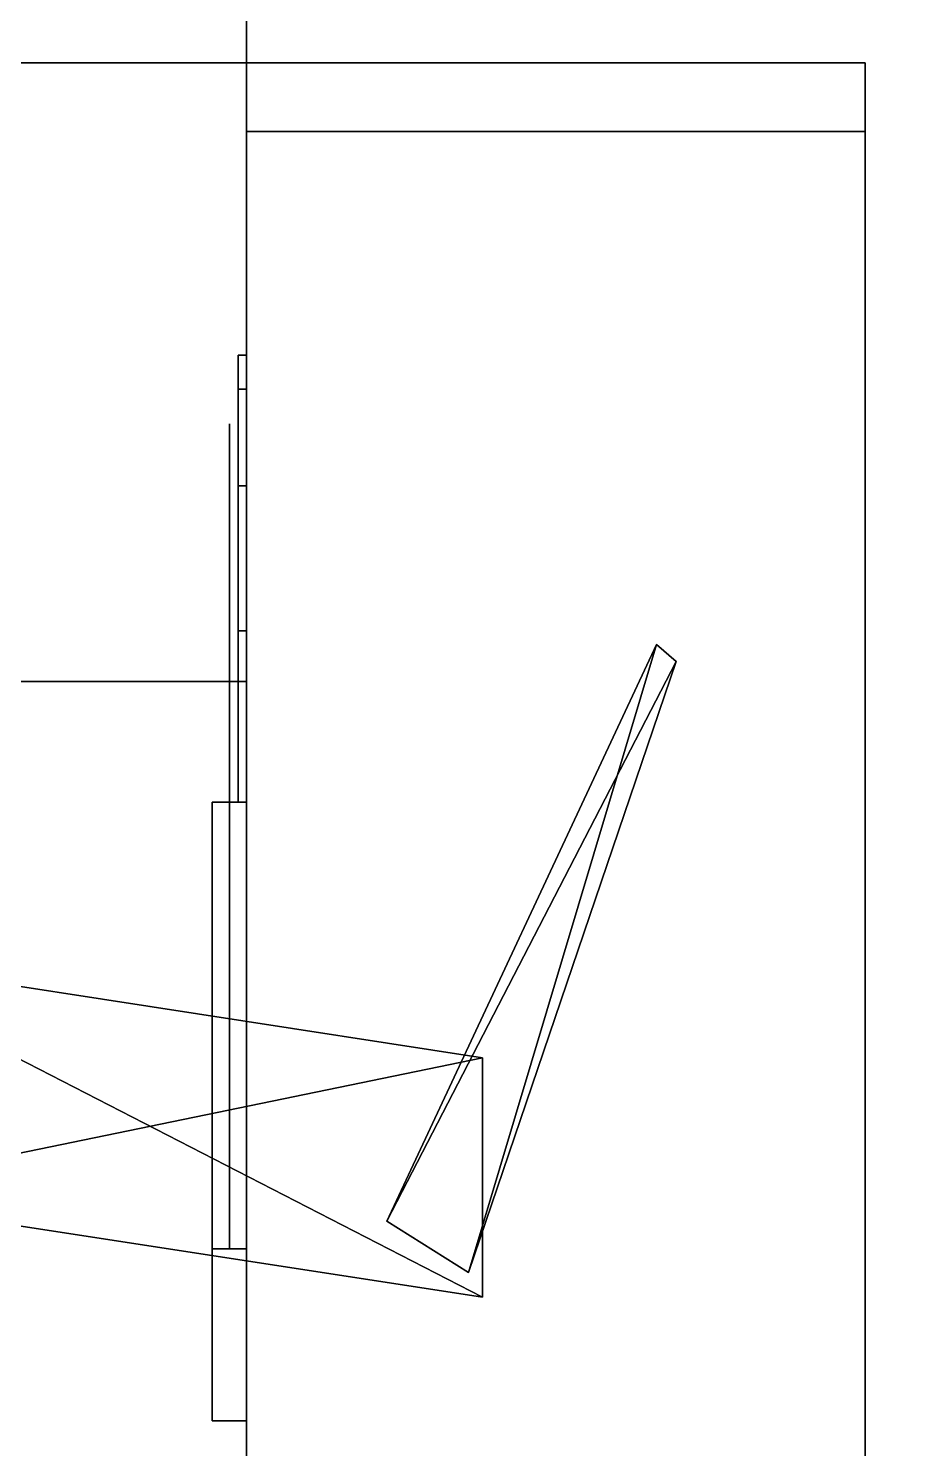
# Model space of a CAD drawing. Extents: x 0 to 4956, y -4930 to 0.
# Drawn here: x 663.65 to 689, y -610.31 to -569 of the extents above; entities that cross this region are included whole.
import ezdxf

# ---------------------------------------------------------------- set-up
doc = ezdxf.new("R2010")
doc.units = 0
for name, color, linetype in [('LAYER0', 7, 'CONTINUOUS'), ('LAYER146', 7, 'CONTINUOUS'), ('LAYER151', 7, 'CONTINUOUS'), ('LAYER160', 7, 'CONTINUOUS'), ('LAYER394', 28, 'CONTINUOUS'), ('LAYER395', 253, 'CONTINUOUS'), ('LAYER396', 28, 'CONTINUOUS'), ('LAYER397', 253, 'CONTINUOUS'), ('LAYER398', 28, 'CONTINUOUS'), ('LAYER399', 253, 'CONTINUOUS'), ('LAYER4', 7, 'CONTINUOUS'), ('LAYER400', 28, 'CONTINUOUS'), ('LAYER401', 253, 'CONTINUOUS'), ('LAYER402', 28, 'CONTINUOUS'), ('LAYER403', 253, 'CONTINUOUS'), ('LAYER404', 9, 'CONTINUOUS'), ('LAYER699', 9, 'CONTINUOUS')]:
    doc.layers.add(name, color=color, linetype=linetype)

msp = doc.modelspace()

# ---------------------------------------------------------------- linework, layer by layer
at = {"layer": 'LAYER0', "invisible_edges": 1}
for points in [[(4956, 0), (0, -4930), (0, 0), (4956, 0)], [(4956, -4930, 5), (0, 0, 5), (0, -4930, 5), (4956, -4930, 5)], [(0, 0, 5), (4956, -4930, 5), (4956, 0, 5), (0, 0, 5)], [(0, -4930), (4956, 0), (4956, -4930), (0, -4930)]]:
    msp.add_3dface(points, dxfattribs=at)
at = {"layer": 'LAYER146', "invisible_edges": 1}
for points in [[(120, -588, 5), (670, -570, 5), (670, -588, 5), (120, -588, 5)], [(670, -570, 5), (120, -588, 5), (120, -570, 5), (670, -570, 5)], [(120, -570, 2545), (670, -588, 2545), (670, -570, 2545), (120, -570, 2545)], [(670, -588, 2545), (120, -570, 2545), (120, -588, 2545), (670, -588, 2545)], [(670, -570, 5), (120, -570, 2545), (670, -570, 2545), (670, -570, 5)], [(120, -570, 2545), (670, -570, 5), (120, -570, 5), (120, -570, 2545)], [(670, -570, 5), (670, -588, 2545), (670, -588, 5), (670, -570, 5)], [(670, -588, 2545), (670, -570, 5), (670, -570, 2545), (670, -588, 2545)], [(120, -588, 5), (670, -588, 2545), (120, -588, 2545), (120, -588, 5)], [(670, -588, 2545), (120, -588, 5), (670, -588, 5), (670, -588, 2545)]]:
    msp.add_3dface(points, dxfattribs=at)
at = {"layer": 'LAYER151', "invisible_edges": 1}
for points in [[(120, -588, 85), (670, -978, 85), (120, -978, 85), (120, -588, 85)], [(670, -978, 85), (120, -588, 85), (670, -588, 85), (670, -978, 85)], [(120, -588, 85), (670, -588, 103), (670, -588, 85), (120, -588, 85)], [(670, -588, 103), (120, -588, 85), (120, -588, 103), (670, -588, 103)], [(670, -588, 103), (120, -978, 103), (670, -978, 103), (670, -588, 103)], [(120, -978, 103), (670, -588, 103), (120, -588, 103), (120, -978, 103)], [(670, -588, 103), (670, -978, 85), (670, -588, 85), (670, -588, 103)], [(670, -978, 85), (670, -588, 103), (670, -978, 103), (670, -978, 85)]]:
    msp.add_3dface(points, dxfattribs=at)
at = {"layer": 'LAYER160', "invisible_edges": 1}
for points in [[(120, -978, 2544), (670, -588, 2544), (120, -588, 2544), (120, -978, 2544)], [(670, -588, 2544), (120, -978, 2544), (670, -978, 2544), (670, -588, 2544)], [(120, -588, 2526), (670, -588, 2544), (670, -588, 2526), (120, -588, 2526)], [(670, -588, 2544), (120, -588, 2526), (120, -588, 2544), (670, -588, 2544)], [(670, -978, 2526), (120, -588, 2526), (670, -588, 2526), (670, -978, 2526)], [(120, -588, 2526), (670, -978, 2526), (120, -978, 2526), (120, -588, 2526)], [(670, -978, 2526), (670, -588, 2544), (670, -978, 2544), (670, -978, 2526)], [(670, -588, 2544), (670, -978, 2526), (670, -588, 2526), (670, -588, 2544)]]:
    msp.add_3dface(points, dxfattribs=at)
at = {"layer": 'LAYER394'}
for points, invisible_edges in [([(669.75, -579.4897, 183.0251), (669.75, -578.5, 188), (669.75, -580.5, 188), (669.75, -580.5, 182.5)], 10), ([(669.75, -578.5, 188), (669.75, -579.4897, 192.9749), (669.75, -580.5, 193.5), (669.75, -580.5, 188)], 10), ([(669.75, -582.3076, 178.8076), (669.75, -579.4897, 183.0251), (669.75, -580.5, 182.5), (669.75, -584, 182.5)], 10), ([(669.75, -579.4897, 192.9749), (669.75, -582.3076, 197.1924), (669.75, -584, 193.5), (669.75, -580.5, 193.5)], 10), ([(669.5, -580.5, 193.5), (669.5, -580.5, 182.5), (669.5, -587.5, 182.5), (669.5, -587.2905, 193.3167)], 4), ([(669.75, -586.5249, 175.9896), (669.75, -582.3076, 178.8076), (669.75, -584, 182.5), (669.75, -587.5, 182.5)], 10), ([(669.75, -582.3076, 197.1924), (669.75, -586.5249, 200.0104), (669.75, -587.5, 193.5), (669.75, -584, 193.5)], 10), ([(669.75, -591.5, 175), (669.75, -586.5249, 175.9896), (669.75, -587.5, 182.5), (669.75, -591.5, 179)], 2), ([(669.75, -586.5249, 200.0104), (669.75, -591.5, 201), (669.75, -591.5, 197), (669.75, -587.5, 193.5)], 8), ([(669.5, -587.2905, 193.3167), (669.5, -587.5, 182.5), (669.5, -591.5, 179), (669.5, -591.5, 197)], 5), ([(669, -609.5, 167), (669, -604.5, 179), (669, -591.5, 179), (669, -591.5, 167)], 1), ([(669, -609.5, 209), (669, -604.5, 197), (669, -591.5, 197), (669, -591.5, 209)], 1), ([(669.5, -591.5, 197), (669.5, -591.5, 179), (669.5, -604.5, 179), (669.5, -604.5, 197)], 1), ([(669, -609.5, 209), (669, -609.5, 167), (669, -604.5, 179), (669, -604.5, 197)], 10)]:
    msp.add_3dface(points, dxfattribs=dict(at, invisible_edges=invisible_edges))
for points in [[(669, -609.5, 167), (669, -591.5, 167), (669, -591.5, 167), (669, -609.5, 167)], [(669, -609.5, 209), (669, -591.5, 209), (669, -591.5, 209), (669, -609.5, 209)], [(669, -604.5, 179), (670, -604.5, 179), (670, -591.5, 179), (669, -591.5, 179)], [(669, -591.5, 179), (670, -591.5, 179), (670, -591.5, 167), (669, -591.5, 167)], [(669, -591.5, 167), (670, -591.5, 167), (670, -609.5, 167), (669, -609.5, 167)], [(669, -604.5, 197), (670, -604.5, 197), (670, -591.5, 197), (669, -591.5, 197)], [(669, -591.5, 197), (670, -591.5, 197), (670, -591.5, 209), (669, -591.5, 209)], [(669, -591.5, 209), (670, -591.5, 209), (670, -609.5, 209), (669, -609.5, 209)], [(670, -591.5, 179), (670, -591.5, 167), (670, -591.5, 179)], [(670, -591.5, 197), (670, -591.5, 209), (670, -591.5, 197)], [(670, -609.5, 167), (670, -591.5, 167), (670, -591.5, 209), (670, -609.5, 209)], [(669, -604.5, 179), (670, -604.5, 179), (670, -604.5, 197), (669, -604.5, 197)], [(670, -604.5, 179), (670, -604.5, 197), (670, -604.5, 179)], [(669, -609.5, 209), (670, -609.5, 209), (669, -609.5, 209)], [(670, -609.5, 167), (670, -609.5, 209), (669, -609.5, 209), (669, -609.5, 167)]]:
    msp.add_3dface(points, dxfattribs=at)
at = {"layer": 'LAYER395'}
for points in [[(681.9226, -586.918, 182.3477), (682.5, -587.4092, 182.3477), (674.0754, -603.6919, 182.3477), (681.9226, -586.918, 182.3477)], [(674.0754, -603.6919, 193.652), (676.4556, -605.1821, 193.652), (681.9226, -586.918, 193.652), (674.0754, -603.6919, 193.652)], [(681.9226, -586.918, 193.652), (676.4556, -605.1821, 193.652), (682.5, -587.4092, 193.652), (681.9226, -586.918, 193.652)], [(674.0754, -603.6919, 182.3477), (682.5, -587.4092, 182.3477), (676.4556, -605.1821, 182.3477), (674.0754, -603.6919, 182.3477)], [(682.5, -587.4092, 182.3477), (682.5, -587.4092, 193.652), (676.4556, -605.1821, 182.3477), (682.5, -587.4092, 182.3477)], [(676.4556, -605.1821, 182.3477), (682.5, -587.4092, 193.652), (676.4556, -605.1821, 193.652), (676.4556, -605.1821, 182.3477)], [(676.8654, -598.9424, 181.2174), (676.8654, -605.9058, 181.2174), (657.5, -595.958, 181.2174), (676.8654, -598.9424, 181.2174)], [(657.5, -595.958, 181.2174), (676.8654, -605.9058, 181.2174), (657.5, -602.9214, 181.2174), (657.5, -595.958, 181.2174)], [(657.5, -595.958, 194.7826), (657.5, -602.9214, 194.7826), (676.8654, -598.9424, 194.7826), (657.5, -595.958, 194.7826)], [(676.8654, -598.9424, 194.7826), (657.5, -602.9214, 194.7826), (676.8654, -605.9058, 194.7826), (676.8654, -598.9424, 194.7826)], [(676.8654, -605.9058, 181.2174), (676.8654, -605.9058, 194.7826), (657.5, -602.9214, 181.2174), (676.8654, -605.9058, 181.2174)], [(657.5, -602.9214, 181.2174), (676.8654, -605.9058, 194.7826), (657.5, -602.9214, 194.7826), (657.5, -602.9214, 181.2174)]]:
    msp.add_3dface(points, dxfattribs=at)
at = {"layer": 'LAYER396'}
for points, invisible_edges in [([(669.75, -579.4897, 746.5251), (669.75, -578.5, 751.5), (669.75, -580.5, 751.5), (669.75, -580.5, 746)], 10), ([(669.75, -578.5, 751.5), (669.75, -579.4897, 756.4749), (669.75, -580.5, 757), (669.75, -580.5, 751.5)], 10), ([(669.75, -582.3076, 742.3076), (669.75, -579.4897, 746.5251), (669.75, -580.5, 746), (669.75, -584, 746)], 10), ([(669.75, -579.4897, 756.4749), (669.75, -582.3076, 760.6924), (669.75, -584, 757), (669.75, -580.5, 757)], 10), ([(669.5, -580.5, 757), (669.5, -580.5, 746), (669.5, -587.5, 746), (669.5, -587.2905, 756.8167)], 4), ([(669.75, -586.5249, 739.4896), (669.75, -582.3076, 742.3076), (669.75, -584, 746), (669.75, -587.5, 746)], 10), ([(669.75, -582.3076, 760.6924), (669.75, -586.5249, 763.5104), (669.75, -587.5, 757), (669.75, -584, 757)], 10), ([(669.75, -591.5, 738.5), (669.75, -586.5249, 739.4896), (669.75, -587.5, 746), (669.75, -591.5, 742.5)], 2), ([(669.75, -586.5249, 763.5104), (669.75, -591.5, 764.5), (669.75, -591.5, 760.5), (669.75, -587.5, 757)], 8), ([(669.5, -587.2905, 756.8167), (669.5, -587.5, 746), (669.5, -591.5, 742.5), (669.5, -591.5, 760.5)], 5), ([(669, -609.5, 730.5), (669, -604.5, 742.5), (669, -591.5, 742.5), (669, -591.5, 730.5)], 1), ([(669, -609.5, 772.5), (669, -604.5, 760.5), (669, -591.5, 760.5), (669, -591.5, 772.5)], 1), ([(669.5, -591.5, 760.5), (669.5, -591.5, 742.5), (669.5, -604.5, 742.5), (669.5, -604.5, 760.5)], 1), ([(669, -609.5, 772.5), (669, -609.5, 730.5), (669, -604.5, 742.5), (669, -604.5, 760.5)], 10)]:
    msp.add_3dface(points, dxfattribs=dict(at, invisible_edges=invisible_edges))
for points in [[(669, -609.5, 730.5), (669, -591.5, 730.5), (669, -591.5, 730.5), (669, -609.5, 730.5)], [(669, -609.5, 772.5), (669, -591.5, 772.5), (669, -591.5, 772.5), (669, -609.5, 772.5)], [(669, -604.5, 742.5), (670, -604.5, 742.5), (670, -591.5, 742.5), (669, -591.5, 742.5)], [(669, -591.5, 742.5), (670, -591.5, 742.5), (670, -591.5, 730.5), (669, -591.5, 730.5)], [(669, -591.5, 730.5), (670, -591.5, 730.5), (670, -609.5, 730.5), (669, -609.5, 730.5)], [(669, -604.5, 760.5), (670, -604.5, 760.5), (670, -591.5, 760.5), (669, -591.5, 760.5)], [(669, -591.5, 760.5), (670, -591.5, 760.5), (670, -591.5, 772.5), (669, -591.5, 772.5)], [(669, -591.5, 772.5), (670, -591.5, 772.5), (670, -609.5, 772.5), (669, -609.5, 772.5)], [(670, -591.5, 742.5), (670, -591.5, 730.5), (670, -591.5, 742.5)], [(670, -591.5, 760.5), (670, -591.5, 772.5), (670, -591.5, 760.5)], [(670, -609.5, 730.5), (670, -591.5, 730.5), (670, -591.5, 772.5), (670, -609.5, 772.5)], [(669, -604.5, 742.5), (670, -604.5, 742.5), (670, -604.5, 760.5), (669, -604.5, 760.5)], [(670, -604.5, 742.5), (670, -604.5, 760.5), (670, -604.5, 742.5)], [(669, -609.5, 772.5), (670, -609.5, 772.5), (669, -609.5, 772.5)], [(670, -609.5, 730.5), (670, -609.5, 772.5), (669, -609.5, 772.5), (669, -609.5, 730.5)]]:
    msp.add_3dface(points, dxfattribs=at)
at = {"layer": 'LAYER397'}
for points in [[(681.9226, -586.918, 745.8477), (682.5, -587.4092, 745.8477), (674.0754, -603.6919, 745.8477), (681.9226, -586.918, 745.8477)], [(674.0754, -603.6919, 757.152), (676.4556, -605.1821, 757.152), (681.9226, -586.918, 757.152), (674.0754, -603.6919, 757.152)], [(681.9226, -586.918, 757.152), (676.4556, -605.1821, 757.152), (682.5, -587.4092, 757.152), (681.9226, -586.918, 757.152)], [(674.0754, -603.6919, 745.8477), (682.5, -587.4092, 745.8477), (676.4556, -605.1821, 745.8477), (674.0754, -603.6919, 745.8477)], [(682.5, -587.4092, 745.8477), (682.5, -587.4092, 757.152), (676.4556, -605.1821, 745.8477), (682.5, -587.4092, 745.8477)], [(676.4556, -605.1821, 745.8477), (682.5, -587.4092, 757.152), (676.4556, -605.1821, 757.152), (676.4556, -605.1821, 745.8477)], [(676.8654, -598.9424, 744.7174), (676.8654, -605.9058, 744.7174), (657.5, -595.958, 744.7174), (676.8654, -598.9424, 744.7174)], [(657.5, -595.958, 744.7174), (676.8654, -605.9058, 744.7174), (657.5, -602.9214, 744.7174), (657.5, -595.958, 744.7174)], [(657.5, -595.958, 758.2826), (657.5, -602.9214, 758.2826), (676.8654, -598.9424, 758.2826), (657.5, -595.958, 758.2826)], [(676.8654, -598.9424, 758.2826), (657.5, -602.9214, 758.2826), (676.8654, -605.9058, 758.2826), (676.8654, -598.9424, 758.2826)], [(676.8654, -605.9058, 744.7174), (676.8654, -605.9058, 758.2826), (657.5, -602.9214, 744.7174), (676.8654, -605.9058, 744.7174)], [(657.5, -602.9214, 744.7174), (676.8654, -605.9058, 758.2826), (657.5, -602.9214, 758.2826), (657.5, -602.9214, 744.7174)]]:
    msp.add_3dface(points, dxfattribs=at)
at = {"layer": 'LAYER398'}
for points, invisible_edges in [([(669.75, -579.4897, 1310.025), (669.75, -578.5, 1315), (669.75, -580.5, 1315), (669.75, -580.5, 1309.5)], 10), ([(669.75, -578.5, 1315), (669.75, -579.4897, 1319.975), (669.75, -580.5, 1320.5), (669.75, -580.5, 1315)], 10), ([(669.75, -582.3076, 1305.808), (669.75, -579.4897, 1310.025), (669.75, -580.5, 1309.5), (669.75, -584, 1309.5)], 10), ([(669.75, -579.4897, 1319.975), (669.75, -582.3076, 1324.192), (669.75, -584, 1320.5), (669.75, -580.5, 1320.5)], 10), ([(669.5, -580.5, 1320.5), (669.5, -580.5, 1309.5), (669.5, -587.5, 1309.5), (669.5, -587.2905, 1320.317)], 4), ([(669.75, -586.5249, 1302.99), (669.75, -582.3076, 1305.808), (669.75, -584, 1309.5), (669.75, -587.5, 1309.5)], 10), ([(669.75, -582.3076, 1324.192), (669.75, -586.5249, 1327.01), (669.75, -587.5, 1320.5), (669.75, -584, 1320.5)], 10), ([(669.75, -591.5, 1302), (669.75, -586.5249, 1302.99), (669.75, -587.5, 1309.5), (669.75, -591.5, 1306)], 2), ([(669.75, -586.5249, 1327.01), (669.75, -591.5, 1328), (669.75, -591.5, 1324), (669.75, -587.5, 1320.5)], 8), ([(669.5, -587.2905, 1320.317), (669.5, -587.5, 1309.5), (669.5, -591.5, 1306), (669.5, -591.5, 1324)], 5), ([(669, -609.5, 1294), (669, -604.5, 1306), (669, -591.5, 1306), (669, -591.5, 1294)], 1), ([(669, -609.5, 1336), (669, -604.5, 1324), (669, -591.5, 1324), (669, -591.5, 1336)], 1), ([(669.5, -591.5, 1324), (669.5, -591.5, 1306), (669.5, -604.5, 1306), (669.5, -604.5, 1324)], 1), ([(669, -609.5, 1336), (669, -609.5, 1294), (669, -604.5, 1306), (669, -604.5, 1324)], 10)]:
    msp.add_3dface(points, dxfattribs=dict(at, invisible_edges=invisible_edges))
for points in [[(669, -609.5, 1294), (669, -591.5, 1294), (669, -591.5, 1294), (669, -609.5, 1294)], [(669, -609.5, 1336), (669, -591.5, 1336), (669, -591.5, 1336), (669, -609.5, 1336)], [(669, -604.5, 1306), (670, -604.5, 1306), (670, -591.5, 1306), (669, -591.5, 1306)], [(669, -591.5, 1306), (670, -591.5, 1306), (670, -591.5, 1294), (669, -591.5, 1294)], [(669, -591.5, 1294), (670, -591.5, 1294), (670, -609.5, 1294), (669, -609.5, 1294)], [(669, -604.5, 1324), (670, -604.5, 1324), (670, -591.5, 1324), (669, -591.5, 1324)], [(669, -591.5, 1324), (670, -591.5, 1324), (670, -591.5, 1336), (669, -591.5, 1336)], [(669, -591.5, 1336), (670, -591.5, 1336), (670, -609.5, 1336), (669, -609.5, 1336)], [(670, -591.5, 1306), (670, -591.5, 1294), (670, -591.5, 1306)], [(670, -591.5, 1324), (670, -591.5, 1336), (670, -591.5, 1324)], [(670, -609.5, 1294), (670, -591.5, 1294), (670, -591.5, 1336), (670, -609.5, 1336)], [(669, -604.5, 1306), (670, -604.5, 1306), (670, -604.5, 1324), (669, -604.5, 1324)], [(670, -604.5, 1306), (670, -604.5, 1324), (670, -604.5, 1306)], [(669, -609.5, 1336), (670, -609.5, 1336), (669, -609.5, 1336)], [(670, -609.5, 1294), (670, -609.5, 1336), (669, -609.5, 1336), (669, -609.5, 1294)]]:
    msp.add_3dface(points, dxfattribs=at)
at = {"layer": 'LAYER399'}
for points in [[(681.9226, -586.918, 1309.348), (682.5, -587.4092, 1309.348), (674.0754, -603.6919, 1309.348), (681.9226, -586.918, 1309.348)], [(674.0754, -603.6919, 1320.652), (676.4556, -605.1821, 1320.652), (681.9226, -586.918, 1320.652), (674.0754, -603.6919, 1320.652)], [(681.9226, -586.918, 1320.652), (676.4556, -605.1821, 1320.652), (682.5, -587.4092, 1320.652), (681.9226, -586.918, 1320.652)], [(674.0754, -603.6919, 1309.348), (682.5, -587.4092, 1309.348), (676.4556, -605.1821, 1309.348), (674.0754, -603.6919, 1309.348)], [(682.5, -587.4092, 1309.348), (682.5, -587.4092, 1320.652), (676.4556, -605.1821, 1309.348), (682.5, -587.4092, 1309.348)], [(676.4556, -605.1821, 1309.348), (682.5, -587.4092, 1320.652), (676.4556, -605.1821, 1320.652), (676.4556, -605.1821, 1309.348)], [(676.8654, -598.9424, 1308.217), (676.8654, -605.9058, 1308.217), (657.5, -595.958, 1308.217), (676.8654, -598.9424, 1308.217)], [(657.5, -595.958, 1308.217), (676.8654, -605.9058, 1308.217), (657.5, -602.9214, 1308.217), (657.5, -595.958, 1308.217)], [(657.5, -595.958, 1321.783), (657.5, -602.9214, 1321.783), (676.8654, -598.9424, 1321.783), (657.5, -595.958, 1321.783)], [(676.8654, -598.9424, 1321.783), (657.5, -602.9214, 1321.783), (676.8654, -605.9058, 1321.783), (676.8654, -598.9424, 1321.783)], [(676.8654, -605.9058, 1308.217), (676.8654, -605.9058, 1321.783), (657.5, -602.9214, 1308.217), (676.8654, -605.9058, 1308.217)], [(657.5, -602.9214, 1308.217), (676.8654, -605.9058, 1321.783), (657.5, -602.9214, 1321.783), (657.5, -602.9214, 1308.217)]]:
    msp.add_3dface(points, dxfattribs=at)
at = {"layer": 'LAYER4', "invisible_edges": 1}
for points in [[(120, -570, 5), (670, -552, 5), (670, -570, 5), (120, -570, 5)], [(670, -552, 5), (120, -570, 5), (120, -552, 5), (670, -552, 5)], [(120, -552, 2545), (670, -570, 2545), (670, -552, 2545), (120, -552, 2545)], [(670, -570, 2545), (120, -552, 2545), (120, -570, 2545), (670, -570, 2545)], [(670, -570, 2545), (670, -552, 5), (670, -552, 2545), (670, -570, 2545)], [(670, -552, 5), (670, -570, 2545), (670, -570, 5), (670, -552, 5)], [(670, -570, 2545), (120, -570, 5), (670, -570, 5), (670, -570, 2545)], [(120, -570, 5), (670, -570, 2545), (120, -570, 2545), (120, -570, 5)]]:
    msp.add_3dface(points, dxfattribs=at)
at = {"layer": 'LAYER400'}
for points, invisible_edges in [([(669.75, -579.4897, 1873.525), (669.75, -578.5, 1878.5), (669.75, -580.5, 1878.5), (669.75, -580.5, 1873)], 10), ([(669.75, -578.5, 1878.5), (669.75, -579.4897, 1883.475), (669.75, -580.5, 1884), (669.75, -580.5, 1878.5)], 10), ([(669.75, -582.3076, 1869.308), (669.75, -579.4897, 1873.525), (669.75, -580.5, 1873), (669.75, -584, 1873)], 10), ([(669.75, -579.4897, 1883.475), (669.75, -582.3076, 1887.692), (669.75, -584, 1884), (669.75, -580.5, 1884)], 10), ([(669.5, -580.5, 1884), (669.5, -580.5, 1873), (669.5, -587.5, 1873), (669.5, -587.2905, 1883.817)], 4), ([(669.75, -586.5249, 1866.49), (669.75, -582.3076, 1869.308), (669.75, -584, 1873), (669.75, -587.5, 1873)], 10), ([(669.75, -582.3076, 1887.692), (669.75, -586.5249, 1890.51), (669.75, -587.5, 1884), (669.75, -584, 1884)], 10), ([(669.75, -591.5, 1865.5), (669.75, -586.5249, 1866.49), (669.75, -587.5, 1873), (669.75, -591.5, 1869.5)], 2), ([(669.75, -586.5249, 1890.51), (669.75, -591.5, 1891.5), (669.75, -591.5, 1887.5), (669.75, -587.5, 1884)], 8), ([(669.5, -587.2905, 1883.817), (669.5, -587.5, 1873), (669.5, -591.5, 1869.5), (669.5, -591.5, 1887.5)], 5), ([(669, -609.5, 1857.5), (669, -604.5, 1869.5), (669, -591.5, 1869.5), (669, -591.5, 1857.5)], 1), ([(669, -609.5, 1899.5), (669, -604.5, 1887.5), (669, -591.5, 1887.5), (669, -591.5, 1899.5)], 1), ([(669.5, -591.5, 1887.5), (669.5, -591.5, 1869.5), (669.5, -604.5, 1869.5), (669.5, -604.5, 1887.5)], 1), ([(669, -609.5, 1899.5), (669, -609.5, 1857.5), (669, -604.5, 1869.5), (669, -604.5, 1887.5)], 10)]:
    msp.add_3dface(points, dxfattribs=dict(at, invisible_edges=invisible_edges))
for points in [[(669, -609.5, 1857.5), (669, -591.5, 1857.5), (669, -591.5, 1857.5), (669, -609.5, 1857.5)], [(669, -609.5, 1899.5), (669, -591.5, 1899.5), (669, -591.5, 1899.5), (669, -609.5, 1899.5)], [(669, -604.5, 1869.5), (670, -604.5, 1869.5), (670, -591.5, 1869.5), (669, -591.5, 1869.5)], [(669, -591.5, 1869.5), (670, -591.5, 1869.5), (670, -591.5, 1857.5), (669, -591.5, 1857.5)], [(669, -591.5, 1857.5), (670, -591.5, 1857.5), (670, -609.5, 1857.5), (669, -609.5, 1857.5)], [(669, -604.5, 1887.5), (670, -604.5, 1887.5), (670, -591.5, 1887.5), (669, -591.5, 1887.5)], [(669, -591.5, 1887.5), (670, -591.5, 1887.5), (670, -591.5, 1899.5), (669, -591.5, 1899.5)], [(669, -591.5, 1899.5), (670, -591.5, 1899.5), (670, -609.5, 1899.5), (669, -609.5, 1899.5)], [(670, -591.5, 1869.5), (670, -591.5, 1857.5), (670, -591.5, 1869.5)], [(670, -591.5, 1887.5), (670, -591.5, 1899.5), (670, -591.5, 1887.5)], [(670, -609.5, 1857.5), (670, -591.5, 1857.5), (670, -591.5, 1899.5), (670, -609.5, 1899.5)], [(669, -604.5, 1869.5), (670, -604.5, 1869.5), (670, -604.5, 1887.5), (669, -604.5, 1887.5)], [(670, -604.5, 1869.5), (670, -604.5, 1887.5), (670, -604.5, 1869.5)], [(669, -609.5, 1899.5), (670, -609.5, 1899.5), (669, -609.5, 1899.5)], [(670, -609.5, 1857.5), (670, -609.5, 1899.5), (669, -609.5, 1899.5), (669, -609.5, 1857.5)]]:
    msp.add_3dface(points, dxfattribs=at)
at = {"layer": 'LAYER401'}
for points in [[(681.9226, -586.918, 1872.848), (682.5, -587.4092, 1872.848), (674.0754, -603.6919, 1872.848), (681.9226, -586.918, 1872.848)], [(674.0754, -603.6919, 1884.152), (676.4556, -605.1821, 1884.152), (681.9226, -586.918, 1884.152), (674.0754, -603.6919, 1884.152)], [(681.9226, -586.918, 1884.152), (676.4556, -605.1821, 1884.152), (682.5, -587.4092, 1884.152), (681.9226, -586.918, 1884.152)], [(674.0754, -603.6919, 1872.848), (682.5, -587.4092, 1872.848), (676.4556, -605.1821, 1872.848), (674.0754, -603.6919, 1872.848)], [(682.5, -587.4092, 1872.848), (682.5, -587.4092, 1884.152), (676.4556, -605.1821, 1872.848), (682.5, -587.4092, 1872.848)], [(676.4556, -605.1821, 1872.848), (682.5, -587.4092, 1884.152), (676.4556, -605.1821, 1884.152), (676.4556, -605.1821, 1872.848)], [(676.8654, -598.9424, 1871.717), (676.8654, -605.9058, 1871.717), (657.5, -595.958, 1871.717), (676.8654, -598.9424, 1871.717)], [(657.5, -595.958, 1871.717), (676.8654, -605.9058, 1871.717), (657.5, -602.9214, 1871.717), (657.5, -595.958, 1871.717)], [(657.5, -595.958, 1885.283), (657.5, -602.9214, 1885.283), (676.8654, -598.9424, 1885.283), (657.5, -595.958, 1885.283)], [(676.8654, -598.9424, 1885.283), (657.5, -602.9214, 1885.283), (676.8654, -605.9058, 1885.283), (676.8654, -598.9424, 1885.283)], [(676.8654, -605.9058, 1871.717), (676.8654, -605.9058, 1885.283), (657.5, -602.9214, 1871.717), (676.8654, -605.9058, 1871.717)], [(657.5, -602.9214, 1871.717), (676.8654, -605.9058, 1885.283), (657.5, -602.9214, 1885.283), (657.5, -602.9214, 1871.717)]]:
    msp.add_3dface(points, dxfattribs=at)
at = {"layer": 'LAYER402'}
for points, invisible_edges in [([(669.75, -579.4897, 2437.025), (669.75, -578.5, 2442), (669.75, -580.5, 2442), (669.75, -580.5, 2436.5)], 10), ([(669.75, -578.5, 2442), (669.75, -579.4897, 2446.975), (669.75, -580.5, 2447.5), (669.75, -580.5, 2442)], 10), ([(669.75, -582.3076, 2432.808), (669.75, -579.4897, 2437.025), (669.75, -580.5, 2436.5), (669.75, -584, 2436.5)], 10), ([(669.75, -579.4897, 2446.975), (669.75, -582.3076, 2451.192), (669.75, -584, 2447.5), (669.75, -580.5, 2447.5)], 10), ([(669.5, -580.5, 2447.5), (669.5, -580.5, 2436.5), (669.5, -587.5, 2436.5), (669.5, -587.2905, 2447.317)], 4), ([(669.75, -586.5249, 2429.99), (669.75, -582.3076, 2432.808), (669.75, -584, 2436.5), (669.75, -587.5, 2436.5)], 10), ([(669.75, -582.3076, 2451.192), (669.75, -586.5249, 2454.01), (669.75, -587.5, 2447.5), (669.75, -584, 2447.5)], 10), ([(669.75, -591.5, 2429), (669.75, -586.5249, 2429.99), (669.75, -587.5, 2436.5), (669.75, -591.5, 2433)], 2), ([(669.75, -586.5249, 2454.01), (669.75, -591.5, 2455), (669.75, -591.5, 2451), (669.75, -587.5, 2447.5)], 8), ([(669.5, -587.2905, 2447.317), (669.5, -587.5, 2436.5), (669.5, -591.5, 2433), (669.5, -591.5, 2451)], 5), ([(669, -609.5, 2421), (669, -604.5, 2433), (669, -591.5, 2433), (669, -591.5, 2421)], 1), ([(669, -609.5, 2463), (669, -604.5, 2451), (669, -591.5, 2451), (669, -591.5, 2463)], 1), ([(669.5, -591.5, 2451), (669.5, -591.5, 2433), (669.5, -604.5, 2433), (669.5, -604.5, 2451)], 1), ([(669, -609.5, 2463), (669, -609.5, 2421), (669, -604.5, 2433), (669, -604.5, 2451)], 10)]:
    msp.add_3dface(points, dxfattribs=dict(at, invisible_edges=invisible_edges))
for points in [[(669, -609.5, 2421), (669, -591.5, 2421), (669, -591.5, 2421), (669, -609.5, 2421)], [(669, -609.5, 2463), (669, -591.5, 2463), (669, -591.5, 2463), (669, -609.5, 2463)], [(669, -604.5, 2433), (670, -604.5, 2433), (670, -591.5, 2433), (669, -591.5, 2433)], [(669, -591.5, 2433), (670, -591.5, 2433), (670, -591.5, 2421), (669, -591.5, 2421)], [(669, -591.5, 2421), (670, -591.5, 2421), (670, -609.5, 2421), (669, -609.5, 2421)], [(669, -604.5, 2451), (670, -604.5, 2451), (670, -591.5, 2451), (669, -591.5, 2451)], [(669, -591.5, 2451), (670, -591.5, 2451), (670, -591.5, 2463), (669, -591.5, 2463)], [(669, -591.5, 2463), (670, -591.5, 2463), (670, -609.5, 2463), (669, -609.5, 2463)], [(670, -591.5, 2433), (670, -591.5, 2421), (670, -591.5, 2433)], [(670, -591.5, 2451), (670, -591.5, 2463), (670, -591.5, 2451)], [(670, -609.5, 2421), (670, -591.5, 2421), (670, -591.5, 2463), (670, -609.5, 2463)], [(669, -604.5, 2433), (670, -604.5, 2433), (670, -604.5, 2451), (669, -604.5, 2451)], [(670, -604.5, 2433), (670, -604.5, 2451), (670, -604.5, 2433)], [(669, -609.5, 2463), (670, -609.5, 2463), (669, -609.5, 2463)], [(670, -609.5, 2421), (670, -609.5, 2463), (669, -609.5, 2463), (669, -609.5, 2421)]]:
    msp.add_3dface(points, dxfattribs=at)
at = {"layer": 'LAYER403'}
for points in [[(681.9226, -586.918, 2436.348), (682.5, -587.4092, 2436.348), (674.0754, -603.6919, 2436.348), (681.9226, -586.918, 2436.348)], [(674.0754, -603.6919, 2447.652), (676.4556, -605.1821, 2447.652), (681.9226, -586.918, 2447.652), (674.0754, -603.6919, 2447.652)], [(681.9226, -586.918, 2447.652), (676.4556, -605.1821, 2447.652), (682.5, -587.4092, 2447.652), (681.9226, -586.918, 2447.652)], [(674.0754, -603.6919, 2436.348), (682.5, -587.4092, 2436.348), (676.4556, -605.1821, 2436.348), (674.0754, -603.6919, 2436.348)], [(682.5, -587.4092, 2436.348), (682.5, -587.4092, 2447.652), (676.4556, -605.1821, 2436.348), (682.5, -587.4092, 2436.348)], [(676.4556, -605.1821, 2436.348), (682.5, -587.4092, 2447.652), (676.4556, -605.1821, 2447.652), (676.4556, -605.1821, 2436.348)], [(676.8654, -598.9424, 2435.217), (676.8654, -605.9058, 2435.217), (657.5, -595.958, 2435.217), (676.8654, -598.9424, 2435.217)], [(657.5, -595.958, 2435.217), (676.8654, -605.9058, 2435.217), (657.5, -602.9214, 2435.217), (657.5, -595.958, 2435.217)], [(657.5, -595.958, 2448.783), (657.5, -602.9214, 2448.783), (676.8654, -598.9424, 2448.783), (657.5, -595.958, 2448.783)], [(676.8654, -598.9424, 2448.783), (657.5, -602.9214, 2448.783), (676.8654, -605.9058, 2448.783), (676.8654, -598.9424, 2448.783)], [(676.8654, -605.9058, 2435.217), (676.8654, -605.9058, 2448.783), (657.5, -602.9214, 2435.217), (676.8654, -605.9058, 2435.217)], [(657.5, -602.9214, 2435.217), (676.8654, -605.9058, 2448.783), (657.5, -602.9214, 2448.783), (657.5, -602.9214, 2435.217)]]:
    msp.add_3dface(points, dxfattribs=at)
at = {"layer": 'LAYER404', "invisible_edges": 1}
for points in [[(670, -985.5, 2542), (670, -572, 88), (670, -985.5, 88), (670, -985.5, 2542)], [(670, -572, 88), (670, -985.5, 2542), (670, -572, 2542), (670, -572, 88)], [(688, -985.5, 88), (670, -572, 88), (688, -572, 88), (688, -985.5, 88)], [(670, -572, 88), (688, -985.5, 88), (670, -985.5, 88), (670, -572, 88)], [(688, -572, 2542), (670, -572, 88), (670, -572, 2542), (688, -572, 2542)], [(670, -572, 88), (688, -572, 2542), (688, -572, 88), (670, -572, 88)], [(670, -985.5, 2542), (688, -572, 2542), (670, -572, 2542), (670, -985.5, 2542)], [(688, -572, 2542), (670, -985.5, 2542), (688, -985.5, 2542), (688, -572, 2542)], [(688, -572, 2542), (688, -985.5, 88), (688, -572, 88), (688, -572, 2542)], [(688, -985.5, 88), (688, -572, 2542), (688, -985.5, 2542), (688, -985.5, 88)]]:
    msp.add_3dface(points, dxfattribs=at)
at = {"layer": 'LAYER699', "invisible_edges": 1}
for points in [[(670, -570, 85), (670, -1787, 5), (670, -1787, 85), (670, -570, 85)], [(670, -1787, 5), (670, -570, 85), (670, -570, 5), (670, -1787, 5)], [(688, -570, 5), (670, -1787, 5), (670, -570, 5), (688, -570, 5)], [(670, -1787, 5), (688, -570, 5), (688, -1787, 5), (670, -1787, 5)], [(670, -570, 85), (688, -570, 5), (670, -570, 5), (670, -570, 85)], [(688, -570, 5), (670, -570, 85), (688, -570, 85), (688, -570, 5)], [(688, -1787, 85), (670, -570, 85), (670, -1787, 85), (688, -1787, 85)], [(670, -570, 85), (688, -1787, 85), (688, -570, 85), (670, -570, 85)], [(688, -570, 5), (688, -1787, 85), (688, -1787, 5), (688, -570, 5)], [(688, -1787, 85), (688, -570, 5), (688, -570, 85), (688, -1787, 85)]]:
    msp.add_3dface(points, dxfattribs=at)

# ---------------------------------------------------------------- meshes
at = {"layer": 'LAYER394'}
mesh = msp.add_polymesh((2, 9), dxfattribs=at)
for k, corner in enumerate([(669.75, -591.5, 175), (669.75, -586.5249, 175.9896), (669.75, -582.3076, 178.8076), (669.75, -579.4897, 183.0251), (669.75, -578.5, 188), (669.75, -579.4897, 192.9749), (669.75, -582.3076, 197.1924), (669.75, -586.5249, 200.0104), (669.75, -591.5, 201), (670, -591.5, 175), (670, -586.5249, 175.9896), (670, -582.3076, 178.8076), (670, -579.4897, 183.0251), (670, -578.5, 188), (670, -579.4897, 192.9749), (670, -582.3076, 197.1924), (670, -586.5249, 200.0104), (670, -591.5, 201)]):
    mesh.set_mesh_vertex(divmod(k, 9), corner)
at = {"layer": 'LAYER396'}
mesh = msp.add_polymesh((2, 9), dxfattribs=at)
for k, corner in enumerate([(669.75, -591.5, 738.5), (669.75, -586.5249, 739.4896), (669.75, -582.3076, 742.3076), (669.75, -579.4897, 746.5251), (669.75, -578.5, 751.5), (669.75, -579.4897, 756.4749), (669.75, -582.3076, 760.6924), (669.75, -586.5249, 763.5104), (669.75, -591.5, 764.5), (670, -591.5, 738.5), (670, -586.5249, 739.4896), (670, -582.3076, 742.3076), (670, -579.4897, 746.5251), (670, -578.5, 751.5), (670, -579.4897, 756.4749), (670, -582.3076, 760.6924), (670, -586.5249, 763.5104), (670, -591.5, 764.5)]):
    mesh.set_mesh_vertex(divmod(k, 9), corner)
at = {"layer": 'LAYER398'}
mesh = msp.add_polymesh((2, 9), dxfattribs=at)
for k, corner in enumerate([(669.75, -591.5, 1302), (669.75, -586.5249, 1302.99), (669.75, -582.3076, 1305.808), (669.75, -579.4897, 1310.025), (669.75, -578.5, 1315), (669.75, -579.4897, 1319.975), (669.75, -582.3076, 1324.192), (669.75, -586.5249, 1327.01), (669.75, -591.5, 1328), (670, -591.5, 1302), (670, -586.5249, 1302.99), (670, -582.3076, 1305.808), (670, -579.4897, 1310.025), (670, -578.5, 1315), (670, -579.4897, 1319.975), (670, -582.3076, 1324.192), (670, -586.5249, 1327.01), (670, -591.5, 1328)]):
    mesh.set_mesh_vertex(divmod(k, 9), corner)
at = {"layer": 'LAYER400'}
mesh = msp.add_polymesh((2, 9), dxfattribs=at)
for k, corner in enumerate([(669.75, -591.5, 1865.5), (669.75, -586.5249, 1866.49), (669.75, -582.3076, 1869.308), (669.75, -579.4897, 1873.525), (669.75, -578.5, 1878.5), (669.75, -579.4897, 1883.475), (669.75, -582.3076, 1887.692), (669.75, -586.5249, 1890.51), (669.75, -591.5, 1891.5), (670, -591.5, 1865.5), (670, -586.5249, 1866.49), (670, -582.3076, 1869.308), (670, -579.4897, 1873.525), (670, -578.5, 1878.5), (670, -579.4897, 1883.475), (670, -582.3076, 1887.692), (670, -586.5249, 1890.51), (670, -591.5, 1891.5)]):
    mesh.set_mesh_vertex(divmod(k, 9), corner)
at = {"layer": 'LAYER402'}
mesh = msp.add_polymesh((2, 9), dxfattribs=at)
for k, corner in enumerate([(669.75, -591.5, 2429), (669.75, -586.5249, 2429.99), (669.75, -582.3076, 2432.808), (669.75, -579.4897, 2437.025), (669.75, -578.5, 2442), (669.75, -579.4897, 2446.975), (669.75, -582.3076, 2451.192), (669.75, -586.5249, 2454.01), (669.75, -591.5, 2455), (670, -591.5, 2429), (670, -586.5249, 2429.99), (670, -582.3076, 2432.808), (670, -579.4897, 2437.025), (670, -578.5, 2442), (670, -579.4897, 2446.975), (670, -582.3076, 2451.192), (670, -586.5249, 2454.01), (670, -591.5, 2455)]):
    mesh.set_mesh_vertex(divmod(k, 9), corner)

doc.saveas('drawing.dxf')
